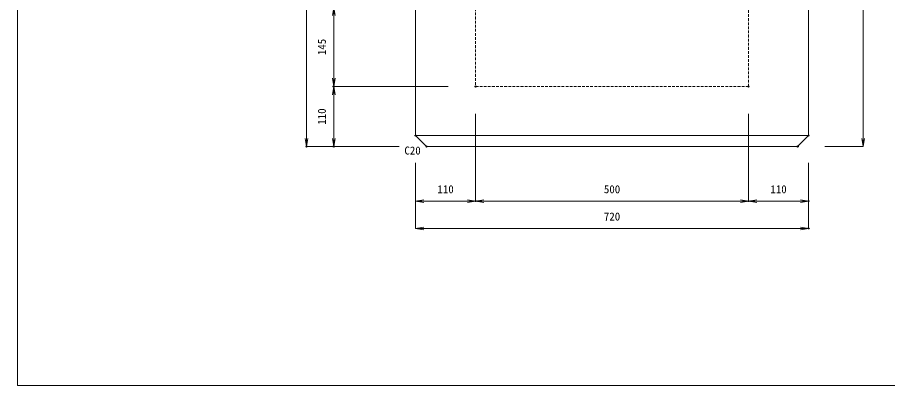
# Model space of a CAD drawing. Units: millimetres, scale not verified. Extents: x -1945 to 1945, y -1192 to 1648.
# Drawn here: x -1945 to -351, y -1192 to -517 of the extents above; entities that cross this region are included whole.
import ezdxf
from ezdxf.enums import TextEntityAlignment as Align

# ---------------------------------------------------------------- set-up
doc = ezdxf.new("R2010")
doc.units = ezdxf.units.MM
doc.header["$LTSCALE"] = 10
doc.header["$PDMODE"] = 32
doc.header["$PDSIZE"] = 2
doc.linetypes.add('USER1', pattern=[0.75, 0.5, -0.25])
for name, color, linetype, lineweight in [('0-1_TITLE', 7, 'Continuous', 18), ('0-3_KIJUN', 7, 'USER1', 18), ('0-5_SUNPO_S10', 3, 'Continuous', 18), ('0-9__0-0_0', 7, 'Continuous', 18)]:
    doc.layers.add(name, color=color, linetype=linetype, lineweight=lineweight)
doc.layers.add('0-A__0-2_DEFPOINTS', color=7, linetype='Continuous')
doc.styles.add('ＭＳ ゴシック', font='')
doc.styles.get('ＭＳ ゴシック').set_extended_font_data('MS Gothic')

# ---------------------------------------------------------------- blocks, each defined once
blk = doc.blocks.new('_OPEN')
at = {"layer": '0-9__0-0_0'}
blk.add_line((0, 0), (-1, 0), dxfattribs=at)
blk.add_lwpolyline([(-1, 0.1667), (0, 0), (-1, -0.1667)], dxfattribs=at)
blk = doc.blocks.new('_D1')
at = {"layer": '0-5_SUNPO_S10'}
for p, q in [((789.48, 776.39), (579.48, 776.39)), ((579.48, 761.39), (579.48, 681.39)), ((699.48, 666.39), (579.48, 666.39))]:
    blk.add_line(p, q, dxfattribs=at)
at = {"layer": '0-A__0-2_DEFPOINTS'}
for p in [(839.48, 776.39), (579.48, 666.39), (749.48, 666.39)]:
    blk.add_point(p, dxfattribs=at)
at = {"layer": '0-5_SUNPO_S10', "xscale": 15, "yscale": 15}
for p, rotation in [((579.48, 776.39), 90), ((579.48, 666.39), 270)]:
    blk.add_blockref('_OPEN', p, dxfattribs=dict(at, rotation=rotation))
at = {"layer": '0-5_SUNPO_S10', "color": 7, "style": 'ＭＳ ゴシック'}
blk.add_text('110', height=14.66, rotation=90, dxfattribs=at).set_placement((569.48, 706.39), align=Align.BOTTOM_LEFT)
blk = doc.blocks.new('_D2')
at = {"layer": '0-5_SUNPO_S10'}
for p, q in [((707.48, 1657.39), (529.48, 1657.39)), ((529.48, 1642.39), (529.48, 681.39)), ((699.48, 666.39), (529.48, 666.39))]:
    blk.add_line(p, q, dxfattribs=at)
at = {"layer": '0-A__0-2_DEFPOINTS'}
for p in [(757.48, 1657.39), (529.48, 666.39), (749.48, 666.39)]:
    blk.add_point(p, dxfattribs=at)
at = {"layer": '0-5_SUNPO_S10', "xscale": 15, "yscale": 15}
for p, rotation in [((529.48, 1657.39), 90), ((529.48, 666.39), 270)]:
    blk.add_blockref('_OPEN', p, dxfattribs=dict(at, rotation=rotation))
at = {"layer": '0-5_SUNPO_S10', "color": 7, "style": 'ＭＳ ゴシック'}
blk.add_text('991', height=14.66, rotation=90, dxfattribs=at).set_placement((519.48, 1146.89), align=Align.BOTTOM_LEFT)
blk = doc.blocks.new('_D3')
at = {"layer": '0-5_SUNPO_S10'}
for p, q in [((839.48, 726.39), (839.48, 566.39)), ((729.48, 636.39), (729.48, 566.39)), ((744.48, 566.39), (824.48, 566.39))]:
    blk.add_line(p, q, dxfattribs=at)
at = {"layer": '0-A__0-2_DEFPOINTS'}
for p in [(839.48, 776.39), (729.48, 686.39), (839.48, 566.39)]:
    blk.add_point(p, dxfattribs=at)
at = {"layer": '0-5_SUNPO_S10', "xscale": 15, "yscale": 15, "rotation": 180}
blk.add_blockref('_OPEN', (729.48, 566.39), dxfattribs=at)
at = {"layer": '0-5_SUNPO_S10', "xscale": 15, "yscale": 15}
blk.add_blockref('_OPEN', (839.48, 566.39), dxfattribs=at)
at = {"layer": '0-5_SUNPO_S10', "color": 7, "style": 'ＭＳ ゴシック'}
blk.add_text('110', height=14.66, dxfattribs=at).set_placement((769.48, 576.39), align=Align.BOTTOM_LEFT)
blk = doc.blocks.new('_D4')
at = {"layer": '0-5_SUNPO_S10'}
for p, q in [((839.48, 726.39), (839.48, 566.39)), ((1339.48, 726.39), (1339.48, 566.39)), ((854.48, 566.39), (1324.48, 566.39))]:
    blk.add_line(p, q, dxfattribs=at)
at = {"layer": '0-A__0-2_DEFPOINTS'}
for p in [(839.48, 776.39), (1339.48, 776.39), (1339.48, 566.39)]:
    blk.add_point(p, dxfattribs=at)
at = {"layer": '0-5_SUNPO_S10', "xscale": 15, "yscale": 15, "rotation": 180}
blk.add_blockref('_OPEN', (839.48, 566.39), dxfattribs=at)
at = {"layer": '0-5_SUNPO_S10', "xscale": 15, "yscale": 15}
blk.add_blockref('_OPEN', (1339.48, 566.39), dxfattribs=at)
at = {"layer": '0-5_SUNPO_S10', "color": 7, "style": 'ＭＳ ゴシック'}
blk.add_text('500', height=14.66, dxfattribs=at).set_placement((1074.48, 576.39), align=Align.BOTTOM_LEFT)
blk = doc.blocks.new('_D5')
at = {"layer": '0-5_SUNPO_S10'}
for p, q in [((1339.48, 726.39), (1339.48, 566.39)), ((1449.48, 636.39), (1449.48, 566.39)), ((1354.48, 566.39), (1434.48, 566.39))]:
    blk.add_line(p, q, dxfattribs=at)
at = {"layer": '0-A__0-2_DEFPOINTS'}
for p in [(1339.48, 776.39), (1449.48, 686.39), (1449.48, 566.39)]:
    blk.add_point(p, dxfattribs=at)
at = {"layer": '0-5_SUNPO_S10', "xscale": 15, "yscale": 15, "rotation": 180}
blk.add_blockref('_OPEN', (1339.48, 566.39), dxfattribs=at)
at = {"layer": '0-5_SUNPO_S10', "xscale": 15, "yscale": 15}
blk.add_blockref('_OPEN', (1449.48, 566.39), dxfattribs=at)
at = {"layer": '0-5_SUNPO_S10', "color": 7, "style": 'ＭＳ ゴシック'}
blk.add_text('110', height=14.66, dxfattribs=at).set_placement((1379.48, 576.39), align=Align.BOTTOM_LEFT)
blk = doc.blocks.new('_D6')
at = {"layer": '0-5_SUNPO_S10'}
for p, q in [((729.48, 636.39), (729.48, 516.39)), ((1449.48, 636.39), (1449.48, 516.39)), ((744.48, 516.39), (1434.48, 516.39))]:
    blk.add_line(p, q, dxfattribs=at)
at = {"layer": '0-A__0-2_DEFPOINTS'}
for p in [(729.48, 686.39), (1449.48, 686.39), (1449.48, 516.39)]:
    blk.add_point(p, dxfattribs=at)
at = {"layer": '0-5_SUNPO_S10', "xscale": 15, "yscale": 15, "rotation": 180}
blk.add_blockref('_OPEN', (729.48, 516.39), dxfattribs=at)
at = {"layer": '0-5_SUNPO_S10', "xscale": 15, "yscale": 15}
blk.add_blockref('_OPEN', (1449.48, 516.39), dxfattribs=at)
at = {"layer": '0-5_SUNPO_S10', "color": 7, "style": 'ＭＳ ゴシック'}
blk.add_text('720', height=14.66, dxfattribs=at).set_placement((1074.48, 526.39), align=Align.BOTTOM_LEFT)
blk = doc.blocks.new('_D21')
at = {"layer": '0-5_SUNPO_S10'}
for p, q in [((1474.48, 1592.23), (1549.48, 1592.23)), ((1549.48, 681.39), (1549.48, 1577.23)), ((1479.48, 666.39), (1549.48, 666.39))]:
    blk.add_line(p, q, dxfattribs=at)
at = {"layer": '0-A__0-2_DEFPOINTS'}
for p in [(1424.48, 1592.23), (1549.48, 1592.23), (1429.48, 666.39)]:
    blk.add_point(p, dxfattribs=at)
at = {"layer": '0-5_SUNPO_S10', "xscale": 15, "yscale": 15}
for p, rotation in [((1549.48, 1592.23), 90), ((1549.48, 666.39), 270)]:
    blk.add_blockref('_OPEN', p, dxfattribs=dict(at, rotation=rotation))
at = {"layer": '0-5_SUNPO_S10', "color": 7, "style": 'ＭＳ ゴシック'}
blk.add_text('926', height=14.66, rotation=90, dxfattribs=at).set_placement((1539.48, 1114.31), align=Align.BOTTOM_LEFT)
blk = doc.blocks.new('_D32')
at = {"layer": '0-5_SUNPO_S10'}
for p, q in [((1039.48, 921.39), (579.48, 921.39)), ((579.48, 906.39), (579.48, 791.39)), ((789.48, 776.39), (579.48, 776.39))]:
    blk.add_line(p, q, dxfattribs=at)
at = {"layer": '0-A__0-2_DEFPOINTS'}
for p in [(1089.48, 921.39), (579.48, 776.39), (839.48, 776.39)]:
    blk.add_point(p, dxfattribs=at)
at = {"layer": '0-5_SUNPO_S10', "xscale": 15, "yscale": 15}
for p, rotation in [((579.48, 921.39), 90), ((579.48, 776.39), 270)]:
    blk.add_blockref('_OPEN', p, dxfattribs=dict(at, rotation=rotation))
at = {"layer": '0-5_SUNPO_S10', "color": 7, "style": 'ＭＳ ゴシック'}
blk.add_text('145', height=14.66, rotation=90, dxfattribs=at).set_placement((569.48, 833.89), align=Align.BOTTOM_LEFT)

msp = doc.modelspace()

# ---------------------------------------------------------------- linework, layer by layer
at = {"layer": '0-1_TITLE', "color": 2}
msp.add_lwpolyline([(-1945, -1191.73), (1945, -1191.73), (1945, 1648.27), (-1945, 1648.27)], close=True, dxfattribs=at)
at = {"layer": '0-3_KIJUN', "linetype": 'Continuous'}
msp.add_line((-1215.52, -733.61), (-495.52, -733.61), dxfattribs=at)
for points in [[(-515.52, -753.61), (-1195.52, -753.61), (-1215.52, -733.61), (-1215.52, 29.39), (-1190.52, 54.39), (-1105.52, 54.39), (-1105.52, -45.61), (-1100.52, -253.61)], [(-610.52, -253.61), (-605.52, -45.61), (-605.52, 54.39), (-520.52, 54.39), (-495.52, 29.39), (-495.52, -733.61), (-515.52, -753.61)]]:
    msp.add_lwpolyline(points, dxfattribs=at)
at = {"layer": '0-3_KIJUN'}
msp.add_lwpolyline([(-1105.52, 54.39), (-1105.52, -643.61), (-605.52, -643.61), (-605.52, 54.39)], dxfattribs=at)

# ---------------------------------------------------------------- block references
at = {"layer": '0-5_SUNPO_S10'}
for name in ['_D2', '_D21', '_D32', '_D1', '_D3', '_D4', '_D5', '_D6']:
    msp.add_blockref(name, (-1945, -1420), dxfattribs=at)

# ---------------------------------------------------------------- texts
at = {"layer": '0-5_SUNPO_S10', "color": 7, "style": 'ＭＳ ゴシック'}
msp.add_text('C20', height=14.66, dxfattribs=at).set_placement((-1236.02, -772.69), align=Align.BOTTOM_LEFT)

doc.saveas('drawing.dxf')
